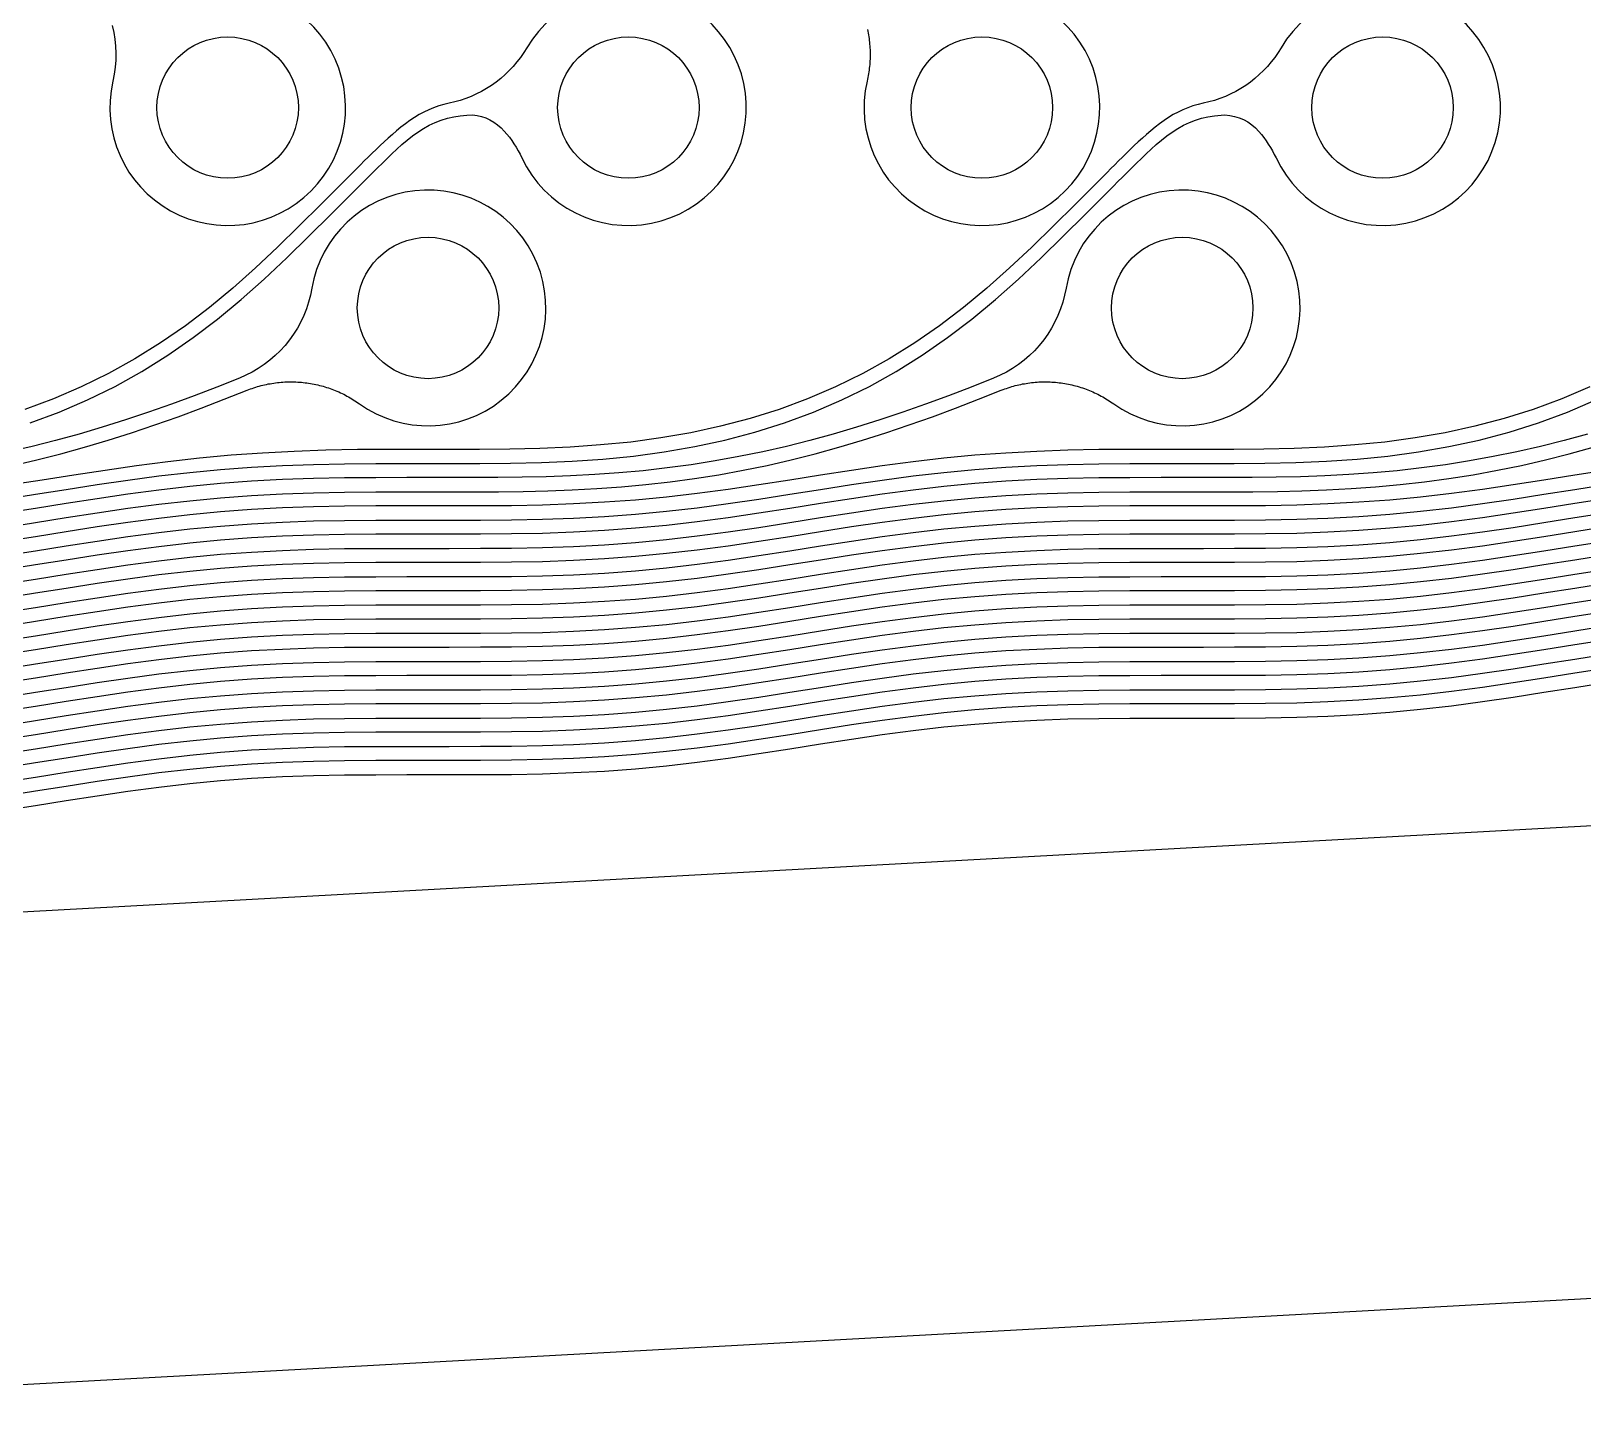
# Model space of a CAD drawing. Header units: millimetres. Extents: x 0 to 20, y 0 to 10.
# Drawn here: x 17.9826 to 18.3118, y 4.8 to 5.0912 of the extents above; entities that cross this region are included whole.
import ezdxf

# ---------------------------------------------------------------- set-up
doc = ezdxf.new("R2010")
doc.units = ezdxf.units.MM
doc.header["$MEASUREMENT"] = 0
for name, color, linetype in [('Etch Layer 1', 10, 'Continuous'), ('Etch Layer 2', 112, 'Continuous'), ('Metal Layer 1', 52, 'Continuous')]:
    doc.layers.add(name, color=color, linetype=linetype)

msp = doc.modelspace()

# ---------------------------------------------------------------- linework, layer by layer
at = {"layer": 'Etch Layer 1'}
for points in [[(12.39068, 4.8), (17.90504, 4.8), (19.07046, 4.86404), (19.28142, 5.075), (19.07046, 5.28596), (17.90504, 5.35), (12.39068, 5.35)], [(12.39, 5.25), (17.90229, 5.25), (19.02679, 5.18821), (19.14, 5.075), (19.02679, 4.96179), (17.90229, 4.9), (12.39, 4.9)]]:
    msp.add_lwpolyline(points, dxfattribs=at)
at = {"layer": 'Etch Layer 2'}
for points in [[(12.39068, 4.8), (17.90504, 4.8), (19.07046, 4.86404), (19.28142, 5.075), (19.07046, 5.28596), (17.90504, 5.35), (12.39068, 5.35)], [(12.39, 5.25), (17.90229, 5.25), (19.02679, 5.18821), (19.14, 5.075), (19.02679, 4.96179), (17.90229, 4.9), (12.39, 4.9)]]:
    msp.add_lwpolyline(points, dxfattribs=at)
for centre in [(18.02429, 5.075), (18.10929, 5.075), (18.18429, 5.075), (18.26929, 5.075), (18.06679, 5.0325), (18.22679, 5.0325)]:
    msp.add_circle(centre, 0.015, dxfattribs=at)
at = {"layer": 'Metal Layer 1'}
for points in [[(17.97699, 4.99196), (17.98352, 4.99298), (17.99006, 4.99402), (17.99659, 4.99504), (18.00313, 4.996), (18.00968, 4.99686), (18.01623, 4.99762), (18.02279, 4.99824), (18.02935, 4.99873), (18.03593, 4.99908), (18.04251, 4.99931), (18.0491, 4.99944), (18.05569, 4.99949), (18.06229, 4.9995), (18.07129, 4.9995), (18.07781, 4.99951), (18.08432, 4.99956), (18.09085, 4.99971), (18.09737, 4.99999), (18.1039, 5.00044), (18.11041, 5.00109), (18.1169, 5.00197), (18.12336, 5.00309), (18.12977, 5.00449), (18.13612, 5.00617), (18.14238, 5.00814), (18.14853, 5.01042), (18.15455, 5.01299), (18.16041, 5.01587), (18.1661, 5.01904), (18.17163, 5.02249), (18.17697, 5.0262), (18.18215, 5.03014), (18.18717, 5.0343), (18.19206, 5.03864), (18.19683, 5.04312), (18.20152, 5.0477), (18.20617, 5.05233), (18.21217, 5.05833), (18.21314, 5.05931), (18.21412, 5.06028), (18.2151, 5.06127), (18.21609, 5.06226), (18.2171, 5.06325), (18.21811, 5.06424), (18.21914, 5.06523), (18.2202, 5.06621), (18.22127, 5.06717), (18.22237, 5.0681), (18.22349, 5.06899), (18.22464, 5.06982), (18.22583, 5.07058), (18.22705, 5.07126), (18.2283, 5.07185), (18.22958, 5.07234), (18.2309, 5.07274), (18.23224, 5.07304), (18.23361, 5.07325), (18.23501, 5.07339), (18.23585, 5.07344, -0.207973), (18.24303, 5.06996, -0.067365), (18.24668, 5.06433, 4.025007), (18.24776, 5.08771), (18.24711, 5.08667), (18.24641, 5.08566), (18.24566, 5.08469), (18.24486, 5.08375), (18.24402, 5.08286), (18.24314, 5.082), (18.24221, 5.08119), (18.24125, 5.08043), (18.24025, 5.07972), (18.23922, 5.07906), (18.23815, 5.07844), (18.23706, 5.07789), (18.23594, 5.07738), (18.23479, 5.07693), (18.23363, 5.07654), (18.23245, 5.0762), (18.23125, 5.07593), (18.23014, 5.07567), (18.22905, 5.07536), (18.22798, 5.07498), (18.22693, 5.07455), (18.2259, 5.07405), (18.22489, 5.07351), (18.2239, 5.07291), (18.22293, 5.07226), (18.22198, 5.07157), (18.22104, 5.07085), (18.22013, 5.0701), (18.21923, 5.06933), (18.21834, 5.06854), (18.21747, 5.06774), (18.21661, 5.06694), (18.21576, 5.06612), (18.21493, 5.06531), (18.2141, 5.06449), (18.21328, 5.06368), (18.21247, 5.06287), (18.21166, 5.06206), (18.21085, 5.06126), (18.21005, 5.06045), (18.20405, 5.05445), (18.19948, 5.0499), (18.19486, 5.04539), (18.19016, 5.04098), (18.18535, 5.03671), (18.18041, 5.03262), (18.17531, 5.02873), (18.17005, 5.02509), (18.16461, 5.0217), (18.15901, 5.01858), (18.15323, 5.01575), (18.14731, 5.01322), (18.14126, 5.01099), (18.1351, 5.00905), (18.12885, 5.0074), (18.12254, 5.00603), (18.11618, 5.00492), (18.10979, 5.00406), (18.10338, 5.00343), (18.09696, 5.00298), (18.09054, 5.00271), (18.08412, 5.00256), (18.0777, 5.00251), (18.07129, 5.0025), (18.06529, 5.0025), (18.05856, 5.00249), (18.05184, 5.00244), (18.04512, 5.00231), (18.03841, 5.00208), (18.0317, 5.00173), (18.02501, 5.00124), (18.01832, 5.00062), (18.01163, 4.99986), (18.00496, 4.999), (17.99829, 4.99804), (17.99162, 4.99702), (17.98496, 4.99598), (17.97829, 4.99496)], [(17.98238, 5.00814), (17.98853, 5.01042), (17.99455, 5.01299), (18.00041, 5.01587), (18.0061, 5.01904), (18.01163, 5.02249), (18.01697, 5.0262), (18.02215, 5.03014), (18.02717, 5.0343), (18.03206, 5.03864), (18.03683, 5.04312), (18.04152, 5.0477), (18.04617, 5.05233), (18.05217, 5.05833), (18.05314, 5.05931), (18.05412, 5.06028), (18.0551, 5.06127), (18.05609, 5.06226), (18.0571, 5.06325), (18.05811, 5.06424), (18.05914, 5.06523), (18.0602, 5.06621), (18.06127, 5.06717), (18.06237, 5.0681), (18.06349, 5.06899), (18.06464, 5.06982), (18.06583, 5.07058), (18.06705, 5.07126), (18.0683, 5.07185), (18.06958, 5.07234), (18.0709, 5.07274), (18.07224, 5.07304), (18.07361, 5.07325), (18.07501, 5.07339), (18.07621, 5.07346, -0.19658), (18.08297, 5.07003, -0.068323), (18.08668, 5.06433, 4.025007), (18.08776, 5.08771), (18.08711, 5.08667), (18.08641, 5.08566), (18.08566, 5.08469), (18.08486, 5.08375), (18.08402, 5.08286), (18.08314, 5.082), (18.08221, 5.08119), (18.08125, 5.08043), (18.08025, 5.07972), (18.07922, 5.07906), (18.07815, 5.07844), (18.07706, 5.07789), (18.07594, 5.07738), (18.07479, 5.07693), (18.07363, 5.07654), (18.07245, 5.0762), (18.07125, 5.07593), (18.07014, 5.07567), (18.06905, 5.07536), (18.06798, 5.07498), (18.06693, 5.07455), (18.0659, 5.07405), (18.06489, 5.07351), (18.0639, 5.07291), (18.06293, 5.07226), (18.06198, 5.07157), (18.06104, 5.07085), (18.06013, 5.0701), (18.05923, 5.06933), (18.05834, 5.06854), (18.05747, 5.06774), (18.05661, 5.06694), (18.05576, 5.06612), (18.05493, 5.06531), (18.0541, 5.06449), (18.05328, 5.06368), (18.05247, 5.06287), (18.05166, 5.06206), (18.05085, 5.06126), (18.05005, 5.06045), (18.04405, 5.05445), (18.03948, 5.0499), (18.03486, 5.04539), (18.03016, 5.04098), (18.02535, 5.03671), (18.02041, 5.03262), (18.01531, 5.02873), (18.01005, 5.02509), (18.00461, 5.0217), (17.99901, 5.01858), (17.99323, 5.01575), (17.98731, 5.01322), (17.98126, 5.01099)], [(17.9998, 5.09241), (18.00012, 5.09096), (18.00036, 5.08949), (18.0005, 5.08801), (18.00057, 5.08652), (18.00054, 5.08504), (18.00042, 5.08355), (18.00022, 5.08208), (17.99993, 5.08062, 3.486883), (18.01867, 5.09936)], [(18.15999, 5.09159), (18.16008, 5.0912), (18.16015, 5.09081), (18.16022, 5.09042), (18.16028, 5.09003), (18.16034, 5.08964), (18.16039, 5.08925), (18.16043, 5.08886), (18.16047, 5.08846), (18.1605, 5.08807), (18.16053, 5.08768), (18.16055, 5.08728), (18.16056, 5.08689), (18.16057, 5.08649), (18.16057, 5.0861), (18.16057, 5.08571), (18.16055, 5.08531), (18.16054, 5.08492), (18.16051, 5.08452), (18.16048, 5.08413), (18.16045, 5.08374), (18.1604, 5.08335), (18.16035, 5.08296), (18.1603, 5.08256), (18.16024, 5.08217), (18.16017, 5.08179), (18.1601, 5.0814), (18.16002, 5.08101), (18.15993, 5.08062, 3.486883), (18.17867, 5.09936)], [(17.97699, 4.98596), (17.98352, 4.98698), (17.99006, 4.98802), (17.99659, 4.98904), (18.00313, 4.99), (18.00968, 4.99086), (18.01623, 4.99162), (18.02279, 4.99224), (18.02935, 4.99273), (18.03593, 4.99308), (18.04251, 4.99331), (18.0491, 4.99344), (18.05569, 4.99349), (18.06229, 4.9935), (18.07129, 4.9935), (18.07651, 4.9935), (18.08174, 4.99353), (18.08696, 4.99359), (18.09218, 4.99371), (18.09739, 4.9939), (18.1026, 4.99418), (18.1078, 4.99455), (18.113, 4.99502), (18.11818, 4.9956), (18.12334, 4.9963), (18.1285, 4.99712), (18.13363, 4.99806), (18.13874, 4.99911), (18.14383, 5.00028), (18.14889, 5.00157), (18.15393, 5.00295), (18.15894, 5.00444), (18.16391, 5.00602), (18.16886, 5.00769), (18.17378, 5.00943), (18.17868, 5.01125), (18.18355, 5.01312), (18.1884, 5.01504), (18.18877, 5.01518), (18.18913, 5.01532), (18.1895, 5.01545), (18.18987, 5.01558), (18.19025, 5.0157), (18.19062, 5.01581), (18.191, 5.01592), (18.19137, 5.01602), (18.19175, 5.01612), (18.19213, 5.01621), (18.19252, 5.01629), (18.1929, 5.01637), (18.19329, 5.01644), (18.19367, 5.01651), (18.19406, 5.01657), (18.19445, 5.01662), (18.19483, 5.01667), (18.19522, 5.01671), (18.19561, 5.01675), (18.19601, 5.01678), (18.1964, 5.0168), (18.19679, 5.01682), (18.19718, 5.01683), (18.19757, 5.01683), (18.19796, 5.01683), (18.19835, 5.01682), (18.19875, 5.01681), (18.19914, 5.01679), (18.19953, 5.01677), (18.19992, 5.01673), (18.20031, 5.0167), (18.2007, 5.01665), (18.20108, 5.0166), (18.20147, 5.01655), (18.20186, 5.01648), (18.20224, 5.01642), (18.20263, 5.01634), (18.20301, 5.01626), (18.20339, 5.01618), (18.20378, 5.01608), (18.20416, 5.01599), (18.20453, 5.01588), (18.20491, 5.01577), (18.20528, 5.01566), (18.20565, 5.01553), (18.20602, 5.01541), (18.20639, 5.01527), (18.20676, 5.01513), (18.20712, 5.01499), (18.20748, 5.01484), (18.20784, 5.01468), (18.20819, 5.01452), (18.20855, 5.01436), (18.2089, 5.01418), (18.20925, 5.01401), (18.20959, 5.01382), (18.20993, 5.01364), (18.21027, 5.01344), (18.21061, 5.01324), (18.21094, 5.01304), (18.21127, 5.01283), (18.2116, 5.01261), (18.21192, 5.01239), (18.21225, 5.01217, 3.486501), (18.20214, 5.03667), (18.20184, 5.03519), (18.20146, 5.03374), (18.20099, 5.03231), (18.20043, 5.03091), (18.19979, 5.02955), (18.19907, 5.02822), (18.19828, 5.02695), (18.19741, 5.02572), (18.19646, 5.02455), (18.19545, 5.02344), (18.19437, 5.02239), (18.19323, 5.02141), (18.19203, 5.0205), (18.19078, 5.01966), (18.18949, 5.0189), (18.18814, 5.01822), (18.18677, 5.01762), (18.18198, 5.01573), (18.17718, 5.01389), (18.17235, 5.01211), (18.16749, 5.0104), (18.16261, 5.00876), (18.1577, 5.00721), (18.15277, 5.00575), (18.1478, 5.00439), (18.14281, 5.00314), (18.13779, 5.00199), (18.13275, 5.00096), (18.12769, 5.00004), (18.12261, 4.99924), (18.11751, 4.99856), (18.1124, 4.99798), (18.10729, 4.99752), (18.10216, 4.99716), (18.09702, 4.99689), (18.09188, 4.99671), (18.08674, 4.99659), (18.08159, 4.99653), (18.07644, 4.9965), (18.07129, 4.9965), (18.06229, 4.9965), (18.05569, 4.99649), (18.0491, 4.99644), (18.04251, 4.99631), (18.03593, 4.99608), (18.02935, 4.99573), (18.02279, 4.99524), (18.01623, 4.99462), (18.00968, 4.99386), (18.00313, 4.993), (17.99659, 4.99204), (17.99006, 4.99102), (17.98352, 4.98998), (17.97699, 4.98896)], [(17.97874, 4.99911), (17.98383, 5.00028), (17.98889, 5.00157), (17.99393, 5.00295), (17.99894, 5.00444), (18.00391, 5.00602), (18.00886, 5.00769), (18.01378, 5.00943), (18.01868, 5.01125), (18.02355, 5.01312), (18.0284, 5.01504), (18.02877, 5.01518), (18.02913, 5.01532), (18.0295, 5.01545), (18.02987, 5.01558), (18.03025, 5.0157), (18.03062, 5.01581), (18.031, 5.01592), (18.03137, 5.01602), (18.03175, 5.01612), (18.03213, 5.01621), (18.03252, 5.01629), (18.0329, 5.01637), (18.03329, 5.01644), (18.03367, 5.01651), (18.03406, 5.01657), (18.03445, 5.01662), (18.03483, 5.01667), (18.03522, 5.01671), (18.03561, 5.01675), (18.03601, 5.01678), (18.0364, 5.0168), (18.03679, 5.01682), (18.03718, 5.01683), (18.03757, 5.01683), (18.03796, 5.01683), (18.03835, 5.01682), (18.03875, 5.01681), (18.03914, 5.01679), (18.03953, 5.01677), (18.03992, 5.01673), (18.04031, 5.0167), (18.0407, 5.01665), (18.04108, 5.0166), (18.04147, 5.01655), (18.04186, 5.01648), (18.04224, 5.01642), (18.04263, 5.01634), (18.04301, 5.01626), (18.04339, 5.01618), (18.04378, 5.01608), (18.04416, 5.01599), (18.04453, 5.01588), (18.04491, 5.01577), (18.04528, 5.01566), (18.04565, 5.01553), (18.04602, 5.01541), (18.04639, 5.01527), (18.04676, 5.01513), (18.04712, 5.01499), (18.04748, 5.01484), (18.04784, 5.01468), (18.04819, 5.01452), (18.04855, 5.01436), (18.0489, 5.01418), (18.04925, 5.01401), (18.04959, 5.01382), (18.04993, 5.01364), (18.05027, 5.01344), (18.05061, 5.01324), (18.05094, 5.01304), (18.05127, 5.01283), (18.0516, 5.01261), (18.05192, 5.01239), (18.05225, 5.01217, 3.486501), (18.04214, 5.03667), (18.04184, 5.03519), (18.04146, 5.03374), (18.04099, 5.03231), (18.04043, 5.03091), (18.03979, 5.02955), (18.03907, 5.02822), (18.03828, 5.02695), (18.03741, 5.02572), (18.03646, 5.02455), (18.03545, 5.02344), (18.03437, 5.02239), (18.03323, 5.02141), (18.03203, 5.0205), (18.03078, 5.01966), (18.02949, 5.0189), (18.02814, 5.01822), (18.02677, 5.01762), (18.02198, 5.01573), (18.01718, 5.01389), (18.01235, 5.01211), (18.00749, 5.0104), (18.00261, 5.00876), (17.9977, 5.00721), (17.99277, 5.00575), (17.9878, 5.00439), (17.98281, 5.00314), (17.97779, 5.00199)]]:
    msp.add_lwpolyline(points, format="xyb", dxfattribs=at)
for points in [[(18.31323, 5.01575), (18.30731, 5.01322), (18.30126, 5.01099), (18.2951, 5.00905), (18.28885, 5.0074), (18.28254, 5.00603), (18.27618, 5.00492), (18.26979, 5.00406), (18.26338, 5.00343), (18.25696, 5.00298), (18.25054, 5.00271), (18.24412, 5.00256), (18.2377, 5.00251), (18.23129, 5.0025), (18.22229, 5.0025), (18.21569, 5.00249), (18.2091, 5.00244), (18.20251, 5.00231), (18.19593, 5.00208), (18.18935, 5.00173), (18.18279, 5.00124), (18.17623, 5.00062), (18.16968, 4.99986), (18.16313, 4.999), (18.15659, 4.99804), (18.15006, 4.99702), (18.14352, 4.99598), (18.13699, 4.99496), (18.13045, 4.994), (18.1239, 4.99313), (18.11735, 4.99238), (18.11079, 4.99176), (18.10423, 4.99127), (18.09765, 4.99092), (18.09107, 4.99068), (18.08448, 4.99056), (18.07789, 4.99051), (18.07129, 4.9905), (18.06229, 4.9905), (18.05569, 4.99049), (18.0491, 4.99044), (18.04251, 4.99031), (18.03593, 4.99008), (18.02935, 4.98973), (18.02279, 4.98924), (18.01623, 4.98862), (18.00968, 4.98786), (18.00313, 4.987), (17.99659, 4.98604), (17.99006, 4.98502), (17.98352, 4.98398), (17.97699, 4.98296)], [(17.97699, 4.97996), (17.98352, 4.98098), (17.99006, 4.98202), (17.99659, 4.98304), (18.00313, 4.984), (18.00968, 4.98486), (18.01623, 4.98562), (18.02279, 4.98624), (18.02935, 4.98673), (18.03593, 4.98708), (18.04251, 4.98731), (18.0491, 4.98744), (18.05569, 4.98749), (18.06229, 4.9875), (18.07129, 4.9875), (18.07789, 4.98751), (18.08448, 4.98756), (18.09107, 4.98768), (18.09765, 4.98792), (18.10423, 4.98827), (18.11079, 4.98876), (18.11735, 4.98938), (18.1239, 4.99013), (18.13045, 4.991), (18.13699, 4.99196), (18.14352, 4.99298), (18.15006, 4.99402), (18.15659, 4.99504), (18.16313, 4.996), (18.16968, 4.99686), (18.17623, 4.99762), (18.18279, 4.99824), (18.18935, 4.99873), (18.19593, 4.99908), (18.20251, 4.99931), (18.2091, 4.99944), (18.21569, 4.99949), (18.22229, 4.9995), (18.23129, 4.9995), (18.23781, 4.99951), (18.24432, 4.99956), (18.25085, 4.99971), (18.25737, 4.99999), (18.2639, 5.00044), (18.27041, 5.00109), (18.2769, 5.00197), (18.28336, 5.00309), (18.28977, 5.00449), (18.29612, 5.00617), (18.30238, 5.00814), (18.30853, 5.01042), (18.31455, 5.01299)], [(18.31277, 5.00575), (18.3078, 5.00439), (18.30281, 5.00314), (18.29779, 5.00199), (18.29275, 5.00096), (18.28769, 5.00004), (18.28261, 4.99924), (18.27751, 4.99856), (18.2724, 4.99798), (18.26729, 4.99752), (18.26216, 4.99716), (18.25702, 4.99689), (18.25188, 4.99671), (18.24674, 4.99659), (18.24159, 4.99653), (18.23644, 4.9965), (18.23129, 4.9965), (18.22229, 4.9965), (18.21569, 4.99649), (18.2091, 4.99644), (18.20251, 4.99631), (18.19593, 4.99608), (18.18935, 4.99573), (18.18279, 4.99524), (18.17623, 4.99462), (18.16968, 4.99386), (18.16313, 4.993), (18.15659, 4.99204), (18.15006, 4.99102), (18.14352, 4.98998), (18.13699, 4.98896), (18.13045, 4.988), (18.1239, 4.98713), (18.11735, 4.98638), (18.11079, 4.98576), (18.10423, 4.98527), (18.09765, 4.98492), (18.09107, 4.98468), (18.08448, 4.98456), (18.07789, 4.98451), (18.07129, 4.9845), (18.06229, 4.9845), (18.05569, 4.98449), (18.0491, 4.98444), (18.04251, 4.98431), (18.03593, 4.98408), (18.02935, 4.98373), (18.02279, 4.98324), (18.01623, 4.98262), (18.00968, 4.98186), (18.00313, 4.981), (17.99659, 4.98004), (17.99006, 4.97902), (17.98352, 4.97798), (17.97699, 4.97696)], [(17.97699, 4.97396), (17.98352, 4.97498), (17.99006, 4.97602), (17.99659, 4.97704), (18.00313, 4.978), (18.00968, 4.97886), (18.01623, 4.97962), (18.02279, 4.98024), (18.02935, 4.98073), (18.03593, 4.98108), (18.04251, 4.98131), (18.0491, 4.98144), (18.05569, 4.98149), (18.06229, 4.9815), (18.07129, 4.9815), (18.07789, 4.98151), (18.08448, 4.98156), (18.09107, 4.98168), (18.09765, 4.98192), (18.10423, 4.98227), (18.11079, 4.98276), (18.11735, 4.98338), (18.1239, 4.98413), (18.13045, 4.985), (18.13699, 4.98596), (18.14352, 4.98698), (18.15006, 4.98802), (18.15659, 4.98904), (18.16313, 4.99), (18.16968, 4.99086), (18.17623, 4.99162), (18.18279, 4.99224), (18.18935, 4.99273), (18.19593, 4.99308), (18.20251, 4.99331), (18.2091, 4.99344), (18.21569, 4.99349), (18.22229, 4.9935), (18.23129, 4.9935), (18.23651, 4.9935), (18.24174, 4.99353), (18.24696, 4.99359), (18.25218, 4.99371), (18.25739, 4.9939), (18.2626, 4.99418), (18.2678, 4.99455), (18.273, 4.99502), (18.27818, 4.9956), (18.28334, 4.9963), (18.2885, 4.99712), (18.29363, 4.99806), (18.29874, 4.99911), (18.30383, 5.00028), (18.30889, 5.00157), (18.31393, 5.00295)], [(18.31659, 4.99804), (18.31006, 4.99702), (18.30352, 4.99598), (18.29699, 4.99496), (18.29045, 4.994), (18.2839, 4.99313), (18.27735, 4.99238), (18.27079, 4.99176), (18.26423, 4.99127), (18.25765, 4.99092), (18.25107, 4.99068), (18.24448, 4.99056), (18.23789, 4.99051), (18.23129, 4.9905), (18.22229, 4.9905), (18.21569, 4.99049), (18.2091, 4.99044), (18.20251, 4.99031), (18.19593, 4.99008), (18.18935, 4.98973), (18.18279, 4.98924), (18.17623, 4.98862), (18.16968, 4.98786), (18.16313, 4.987), (18.15659, 4.98604), (18.15006, 4.98502), (18.14352, 4.98398), (18.13699, 4.98296), (18.13045, 4.982), (18.1239, 4.98113), (18.11735, 4.98038), (18.11079, 4.97976), (18.10423, 4.97927), (18.09765, 4.97892), (18.09107, 4.97868), (18.08448, 4.97856), (18.07789, 4.97851), (18.07129, 4.9785), (18.06229, 4.9785), (18.05569, 4.97849), (18.0491, 4.97844), (18.04251, 4.97831), (18.03593, 4.97808), (18.02935, 4.97773), (18.02279, 4.97724), (18.01623, 4.97662), (18.00968, 4.97586), (18.00313, 4.975), (17.99659, 4.97404), (17.99006, 4.97302), (17.98352, 4.97198), (17.97699, 4.97096)], [(17.97699, 4.96796), (17.98352, 4.96898), (17.99006, 4.97002), (17.99659, 4.97104), (18.00313, 4.972), (18.00968, 4.97286), (18.01623, 4.97362), (18.02279, 4.97424), (18.02935, 4.97473), (18.03593, 4.97508), (18.04251, 4.97531), (18.0491, 4.97544), (18.05569, 4.97549), (18.06229, 4.9755), (18.07129, 4.9755), (18.07789, 4.97551), (18.08448, 4.97556), (18.09107, 4.97568), (18.09765, 4.97592), (18.10423, 4.97627), (18.11079, 4.97676), (18.11735, 4.97738), (18.1239, 4.97813), (18.13045, 4.979), (18.13699, 4.97996), (18.14352, 4.98098), (18.15006, 4.98202), (18.15659, 4.98304), (18.16313, 4.984), (18.16968, 4.98486), (18.17623, 4.98562), (18.18279, 4.98624), (18.18935, 4.98673), (18.19593, 4.98708), (18.20251, 4.98731), (18.2091, 4.98744), (18.21569, 4.98749), (18.22229, 4.9875), (18.23129, 4.9875), (18.23789, 4.98751), (18.24448, 4.98756), (18.25107, 4.98768), (18.25765, 4.98792), (18.26423, 4.98827), (18.27079, 4.98876), (18.27735, 4.98938), (18.2839, 4.99013), (18.29045, 4.991), (18.29699, 4.99196), (18.30352, 4.99298), (18.31006, 4.99402), (18.31659, 4.99504)], [(18.31659, 4.99204), (18.31006, 4.99102), (18.30352, 4.98998), (18.29699, 4.98896), (18.29045, 4.988), (18.2839, 4.98713), (18.27735, 4.98638), (18.27079, 4.98576), (18.26423, 4.98527), (18.25765, 4.98492), (18.25107, 4.98468), (18.24448, 4.98456), (18.23789, 4.98451), (18.23129, 4.9845), (18.22229, 4.9845), (18.21569, 4.98449), (18.2091, 4.98444), (18.20251, 4.98431), (18.19593, 4.98408), (18.18935, 4.98373), (18.18279, 4.98324), (18.17623, 4.98262), (18.16968, 4.98186), (18.16313, 4.981), (18.15659, 4.98004), (18.15006, 4.97902), (18.14352, 4.97798), (18.13699, 4.97696), (18.13045, 4.976), (18.1239, 4.97513), (18.11735, 4.97438), (18.11079, 4.97376), (18.10423, 4.97327), (18.09765, 4.97292), (18.09107, 4.97268), (18.08448, 4.97256), (18.07789, 4.97251), (18.07129, 4.9725), (18.06229, 4.9725), (18.05569, 4.97249), (18.0491, 4.97244), (18.04251, 4.97231), (18.03593, 4.97208), (18.02935, 4.97173), (18.02279, 4.97124), (18.01623, 4.97062), (18.00968, 4.96986), (18.00313, 4.969), (17.99659, 4.96804), (17.99006, 4.96702), (17.98352, 4.96598), (17.97699, 4.96496)], [(17.97699, 4.96196), (17.98352, 4.96298), (17.99006, 4.96402), (17.99659, 4.96504), (18.00313, 4.966), (18.00968, 4.96686), (18.01623, 4.96762), (18.02279, 4.96824), (18.02935, 4.96873), (18.03593, 4.96908), (18.04251, 4.96931), (18.0491, 4.96944), (18.05569, 4.96949), (18.06229, 4.9695), (18.07129, 4.9695), (18.07789, 4.96951), (18.08448, 4.96956), (18.09107, 4.96968), (18.09765, 4.96992), (18.10423, 4.97027), (18.11079, 4.97076), (18.11735, 4.97138), (18.1239, 4.97213), (18.13045, 4.973), (18.13699, 4.97396), (18.14352, 4.97498), (18.15006, 4.97602), (18.15659, 4.97704), (18.16313, 4.978), (18.16968, 4.97886), (18.17623, 4.97962), (18.18279, 4.98024), (18.18935, 4.98073), (18.19593, 4.98108), (18.20251, 4.98131), (18.2091, 4.98144), (18.21569, 4.98149), (18.22229, 4.9815), (18.23129, 4.9815), (18.23789, 4.98151), (18.24448, 4.98156), (18.25107, 4.98168), (18.25765, 4.98192), (18.26423, 4.98227), (18.27079, 4.98276), (18.27735, 4.98338), (18.2839, 4.98413), (18.29045, 4.985), (18.29699, 4.98596), (18.30352, 4.98698), (18.31006, 4.98802), (18.31659, 4.98904)], [(18.31659, 4.98604), (18.31006, 4.98502), (18.30352, 4.98398), (18.29699, 4.98296), (18.29045, 4.982), (18.2839, 4.98113), (18.27735, 4.98038), (18.27079, 4.97976), (18.26423, 4.97927), (18.25765, 4.97892), (18.25107, 4.97868), (18.24448, 4.97856), (18.23789, 4.97851), (18.23129, 4.9785), (18.22229, 4.9785), (18.21569, 4.97849), (18.2091, 4.97844), (18.20251, 4.97831), (18.19593, 4.97808), (18.18935, 4.97773), (18.18279, 4.97724), (18.17623, 4.97662), (18.16968, 4.97586), (18.16313, 4.975), (18.15659, 4.97404), (18.15006, 4.97302), (18.14352, 4.97198), (18.13699, 4.97096), (18.13045, 4.97), (18.1239, 4.96913), (18.11735, 4.96838), (18.11079, 4.96776), (18.10423, 4.96727), (18.09765, 4.96692), (18.09107, 4.96668), (18.08448, 4.96656), (18.07789, 4.96651), (18.07129, 4.9665), (18.06229, 4.9665), (18.05569, 4.96649), (18.0491, 4.96644), (18.04251, 4.96631), (18.03593, 4.96608), (18.02935, 4.96573), (18.02279, 4.96524), (18.01623, 4.96462), (18.00968, 4.96386), (18.00313, 4.963), (17.99659, 4.96204), (17.99006, 4.96102), (17.98352, 4.95998), (17.97699, 4.95896)], [(17.97699, 4.95596), (17.98352, 4.95698), (17.99006, 4.95802), (17.99659, 4.95904), (18.00313, 4.96), (18.00968, 4.96086), (18.01623, 4.96162), (18.02279, 4.96224), (18.02935, 4.96273), (18.03593, 4.96308), (18.04251, 4.96331), (18.0491, 4.96344), (18.05569, 4.96349), (18.06229, 4.9635), (18.07129, 4.9635), (18.07789, 4.96351), (18.08448, 4.96356), (18.09107, 4.96368), (18.09765, 4.96392), (18.10423, 4.96427), (18.11079, 4.96476), (18.11735, 4.96538), (18.1239, 4.96613), (18.13045, 4.967), (18.13699, 4.96796), (18.14352, 4.96898), (18.15006, 4.97002), (18.15659, 4.97104), (18.16313, 4.972), (18.16968, 4.97286), (18.17623, 4.97362), (18.18279, 4.97424), (18.18935, 4.97473), (18.19593, 4.97508), (18.20251, 4.97531), (18.2091, 4.97544), (18.21569, 4.97549), (18.22229, 4.9755), (18.23129, 4.9755), (18.23789, 4.97551), (18.24448, 4.97556), (18.25107, 4.97568), (18.25765, 4.97592), (18.26423, 4.97627), (18.27079, 4.97676), (18.27735, 4.97738), (18.2839, 4.97813), (18.29045, 4.979), (18.29699, 4.97996), (18.30352, 4.98098), (18.31006, 4.98202), (18.31659, 4.98304)], [(18.31659, 4.98004), (18.31006, 4.97902), (18.30352, 4.97798), (18.29699, 4.97696), (18.29045, 4.976), (18.2839, 4.97513), (18.27735, 4.97438), (18.27079, 4.97376), (18.26423, 4.97327), (18.25765, 4.97292), (18.25107, 4.97268), (18.24448, 4.97256), (18.23789, 4.97251), (18.23129, 4.9725), (18.22229, 4.9725), (18.21569, 4.97249), (18.2091, 4.97244), (18.20251, 4.97231), (18.19593, 4.97208), (18.18935, 4.97173), (18.18279, 4.97124), (18.17623, 4.97062), (18.16968, 4.96986), (18.16313, 4.969), (18.15659, 4.96804), (18.15006, 4.96702), (18.14352, 4.96598), (18.13699, 4.96496), (18.13045, 4.964), (18.1239, 4.96313), (18.11735, 4.96238), (18.11079, 4.96176), (18.10423, 4.96127), (18.09765, 4.96092), (18.09107, 4.96068), (18.08448, 4.96056), (18.07789, 4.96051), (18.07129, 4.9605), (18.06229, 4.9605), (18.05569, 4.96049), (18.0491, 4.96044), (18.04251, 4.96031), (18.03593, 4.96008), (18.02935, 4.95973), (18.02279, 4.95924), (18.01623, 4.95862), (18.00968, 4.95786), (18.00313, 4.957), (17.99659, 4.95604), (17.99006, 4.95502), (17.98352, 4.95398), (17.97699, 4.95296)], [(17.97699, 4.94996), (17.98352, 4.95098), (17.99006, 4.95202), (17.99659, 4.95304), (18.00313, 4.954), (18.00968, 4.95486), (18.01623, 4.95562), (18.02279, 4.95624), (18.02935, 4.95673), (18.03593, 4.95708), (18.04251, 4.95731), (18.0491, 4.95744), (18.05569, 4.95749), (18.06229, 4.9575), (18.07129, 4.9575), (18.07789, 4.95751), (18.08448, 4.95756), (18.09107, 4.95768), (18.09765, 4.95792), (18.10423, 4.95827), (18.11079, 4.95876), (18.11735, 4.95938), (18.1239, 4.96013), (18.13045, 4.961), (18.13699, 4.96196), (18.14352, 4.96298), (18.15006, 4.96402), (18.15659, 4.96504), (18.16313, 4.966), (18.16968, 4.96686), (18.17623, 4.96762), (18.18279, 4.96824), (18.18935, 4.96873), (18.19593, 4.96908), (18.20251, 4.96931), (18.2091, 4.96944), (18.21569, 4.96949), (18.22229, 4.9695), (18.23129, 4.9695), (18.23789, 4.96951), (18.24448, 4.96956), (18.25107, 4.96968), (18.25765, 4.96992), (18.26423, 4.97027), (18.27079, 4.97076), (18.27735, 4.97138), (18.2839, 4.97213), (18.29045, 4.973), (18.29699, 4.97396), (18.30352, 4.97498), (18.31006, 4.97602), (18.31659, 4.97704)], [(18.31659, 4.97404), (18.31006, 4.97302), (18.30352, 4.97198), (18.29699, 4.97096), (18.29045, 4.97), (18.2839, 4.96913), (18.27735, 4.96838), (18.27079, 4.96776), (18.26423, 4.96727), (18.25765, 4.96692), (18.25107, 4.96668), (18.24448, 4.96656), (18.23789, 4.96651), (18.23129, 4.9665), (18.22229, 4.9665), (18.21569, 4.96649), (18.2091, 4.96644), (18.20251, 4.96631), (18.19593, 4.96608), (18.18935, 4.96573), (18.18279, 4.96524), (18.17623, 4.96462), (18.16968, 4.96386), (18.16313, 4.963), (18.15659, 4.96204), (18.15006, 4.96102), (18.14352, 4.95998), (18.13699, 4.95896), (18.13045, 4.958), (18.1239, 4.95713), (18.11735, 4.95638), (18.11079, 4.95576), (18.10423, 4.95527), (18.09765, 4.95492), (18.09107, 4.95468), (18.08448, 4.95456), (18.07789, 4.95451), (18.07129, 4.9545), (18.06229, 4.9545), (18.05569, 4.95449), (18.0491, 4.95444), (18.04251, 4.95431), (18.03593, 4.95408), (18.02935, 4.95373), (18.02279, 4.95324), (18.01623, 4.95262), (18.00968, 4.95186), (18.00313, 4.951), (17.99659, 4.95004), (17.99006, 4.94902), (17.98352, 4.94798), (17.97699, 4.94696)], [(17.97699, 4.94396), (17.98352, 4.94498), (17.99006, 4.94602), (17.99659, 4.94704), (18.00313, 4.948), (18.00968, 4.94886), (18.01623, 4.94962), (18.02279, 4.95024), (18.02935, 4.95073), (18.03593, 4.95108), (18.04251, 4.95131), (18.0491, 4.95144), (18.05569, 4.95149), (18.06229, 4.9515), (18.07129, 4.9515), (18.07789, 4.95151), (18.08448, 4.95156), (18.09107, 4.95168), (18.09765, 4.95192), (18.10423, 4.95227), (18.11079, 4.95276), (18.11735, 4.95338), (18.1239, 4.95413), (18.13045, 4.955), (18.13699, 4.95596), (18.14352, 4.95698), (18.15006, 4.95802), (18.15659, 4.95904), (18.16313, 4.96), (18.16968, 4.96086), (18.17623, 4.96162), (18.18279, 4.96224), (18.18935, 4.96273), (18.19593, 4.96308), (18.20251, 4.96331), (18.2091, 4.96344), (18.21569, 4.96349), (18.22229, 4.9635), (18.23129, 4.9635), (18.23789, 4.96351), (18.24448, 4.96356), (18.25107, 4.96368), (18.25765, 4.96392), (18.26423, 4.96427), (18.27079, 4.96476), (18.27735, 4.96538), (18.2839, 4.96613), (18.29045, 4.967), (18.29699, 4.96796), (18.30352, 4.96898), (18.31006, 4.97002), (18.31659, 4.97104)], [(18.31659, 4.96804), (18.31006, 4.96702), (18.30352, 4.96598), (18.29699, 4.96496), (18.29045, 4.964), (18.2839, 4.96313), (18.27735, 4.96238), (18.27079, 4.96176), (18.26423, 4.96127), (18.25765, 4.96092), (18.25107, 4.96068), (18.24448, 4.96056), (18.23789, 4.96051), (18.23129, 4.9605), (18.22229, 4.9605), (18.21569, 4.96049), (18.2091, 4.96044), (18.20251, 4.96031), (18.19593, 4.96008), (18.18935, 4.95973), (18.18279, 4.95924), (18.17623, 4.95862), (18.16968, 4.95786), (18.16313, 4.957), (18.15659, 4.95604), (18.15006, 4.95502), (18.14352, 4.95398), (18.13699, 4.95296), (18.13045, 4.952), (18.1239, 4.95113), (18.11735, 4.95038), (18.11079, 4.94976), (18.10423, 4.94927), (18.09765, 4.94892), (18.09107, 4.94868), (18.08448, 4.94856), (18.07789, 4.94851), (18.07129, 4.9485), (18.06229, 4.9485), (18.05569, 4.94849), (18.0491, 4.94844), (18.04251, 4.94831), (18.03593, 4.94808), (18.02935, 4.94773), (18.02279, 4.94724), (18.01623, 4.94662), (18.00968, 4.94586), (18.00313, 4.945), (17.99659, 4.94404), (17.99006, 4.94302), (17.98352, 4.94198), (17.97699, 4.94096)], [(17.97699, 4.93796), (17.98352, 4.93898), (17.99006, 4.94002), (17.99659, 4.94104), (18.00313, 4.942), (18.00968, 4.94286), (18.01623, 4.94362), (18.02279, 4.94424), (18.02935, 4.94473), (18.03593, 4.94508), (18.04251, 4.94531), (18.0491, 4.94544), (18.05569, 4.94549), (18.06229, 4.9455), (18.07129, 4.9455), (18.07789, 4.94551), (18.08448, 4.94556), (18.09107, 4.94568), (18.09765, 4.94592), (18.10423, 4.94627), (18.11079, 4.94676), (18.11735, 4.94738), (18.1239, 4.94813), (18.13045, 4.949), (18.13699, 4.94996), (18.14352, 4.95098), (18.15006, 4.95202), (18.15659, 4.95304), (18.16313, 4.954), (18.16968, 4.95486), (18.17623, 4.95562), (18.18279, 4.95624), (18.18935, 4.95673), (18.19593, 4.95708), (18.20251, 4.95731), (18.2091, 4.95744), (18.21569, 4.95749), (18.22229, 4.9575), (18.23129, 4.9575), (18.23789, 4.95751), (18.24448, 4.95756), (18.25107, 4.95768), (18.25765, 4.95792), (18.26423, 4.95827), (18.27079, 4.95876), (18.27735, 4.95938), (18.2839, 4.96013), (18.29045, 4.961), (18.29699, 4.96196), (18.30352, 4.96298), (18.31006, 4.96402), (18.31659, 4.96504)], [(18.31659, 4.96204), (18.31006, 4.96102), (18.30352, 4.95998), (18.29699, 4.95896), (18.29045, 4.958), (18.2839, 4.95713), (18.27735, 4.95638), (18.27079, 4.95576), (18.26423, 4.95527), (18.25765, 4.95492), (18.25107, 4.95468), (18.24448, 4.95456), (18.23789, 4.95451), (18.23129, 4.9545), (18.22229, 4.9545), (18.21569, 4.95449), (18.2091, 4.95444), (18.20251, 4.95431), (18.19593, 4.95408), (18.18935, 4.95373), (18.18279, 4.95324), (18.17623, 4.95262), (18.16968, 4.95186), (18.16313, 4.951), (18.15659, 4.95004), (18.15006, 4.94902), (18.14352, 4.94798), (18.13699, 4.94696), (18.13045, 4.946), (18.1239, 4.94513), (18.11735, 4.94438), (18.11079, 4.94376), (18.10423, 4.94327), (18.09765, 4.94292), (18.09107, 4.94268), (18.08448, 4.94256), (18.07789, 4.94251), (18.07129, 4.9425), (18.06229, 4.9425), (18.05569, 4.94249), (18.0491, 4.94244), (18.04251, 4.94231), (18.03593, 4.94208), (18.02935, 4.94173), (18.02279, 4.94124), (18.01623, 4.94062), (18.00968, 4.93986), (18.00313, 4.939), (17.99659, 4.93804), (17.99006, 4.93702), (17.98352, 4.93598), (17.97699, 4.93496)], [(17.97699, 4.93196), (17.98352, 4.93298), (17.99006, 4.93402), (17.99659, 4.93504), (18.00313, 4.936), (18.00968, 4.93686), (18.01623, 4.93762), (18.02279, 4.93824), (18.02935, 4.93873), (18.03593, 4.93908), (18.04251, 4.93931), (18.0491, 4.93944), (18.05569, 4.93949), (18.06229, 4.9395), (18.07129, 4.9395), (18.07789, 4.93951), (18.08448, 4.93956), (18.09107, 4.93968), (18.09765, 4.93992), (18.10423, 4.94027), (18.11079, 4.94076), (18.11735, 4.94138), (18.1239, 4.94213), (18.13045, 4.943), (18.13699, 4.94396), (18.14352, 4.94498), (18.15006, 4.94602), (18.15659, 4.94704), (18.16313, 4.948), (18.16968, 4.94886), (18.17623, 4.94962), (18.18279, 4.95024), (18.18935, 4.95073), (18.19593, 4.95108), (18.20251, 4.95131), (18.2091, 4.95144), (18.21569, 4.95149), (18.22229, 4.9515), (18.23129, 4.9515), (18.23789, 4.95151), (18.24448, 4.95156), (18.25107, 4.95168), (18.25765, 4.95192), (18.26423, 4.95227), (18.27079, 4.95276), (18.27735, 4.95338), (18.2839, 4.95413), (18.29045, 4.955), (18.29699, 4.95596), (18.30352, 4.95698), (18.31006, 4.95802), (18.31659, 4.95904)], [(18.31659, 4.95604), (18.31006, 4.95502), (18.30352, 4.95398), (18.29699, 4.95296), (18.29045, 4.952), (18.2839, 4.95113), (18.27735, 4.95038), (18.27079, 4.94976), (18.26423, 4.94927), (18.25765, 4.94892), (18.25107, 4.94868), (18.24448, 4.94856), (18.23789, 4.94851), (18.23129, 4.9485), (18.22229, 4.9485), (18.21569, 4.94849), (18.2091, 4.94844), (18.20251, 4.94831), (18.19593, 4.94808), (18.18935, 4.94773), (18.18279, 4.94724), (18.17623, 4.94662), (18.16968, 4.94586), (18.16313, 4.945), (18.15659, 4.94404), (18.15006, 4.94302), (18.14352, 4.94198), (18.13699, 4.94096), (18.13045, 4.94), (18.1239, 4.93913), (18.11735, 4.93838), (18.11079, 4.93776), (18.10423, 4.93727), (18.09765, 4.93692), (18.09107, 4.93668), (18.08448, 4.93656), (18.07789, 4.93651), (18.07129, 4.9365), (18.06229, 4.9365), (18.05569, 4.93649), (18.0491, 4.93644), (18.04251, 4.93631), (18.03593, 4.93608), (18.02935, 4.93573), (18.02279, 4.93524), (18.01623, 4.93462), (18.00968, 4.93386), (18.00313, 4.933), (17.99659, 4.93204), (17.99006, 4.93102), (17.98352, 4.92998), (17.97699, 4.92896)], [(17.97699, 4.92596), (17.98352, 4.92698), (17.99006, 4.92802), (17.99659, 4.92904), (18.00313, 4.93), (18.00968, 4.93086), (18.01623, 4.93162), (18.02279, 4.93224), (18.02935, 4.93273), (18.03593, 4.93308), (18.04251, 4.93331), (18.0491, 4.93344), (18.05569, 4.93349), (18.06229, 4.9335), (18.07129, 4.9335), (18.07789, 4.93351), (18.08448, 4.93356), (18.09107, 4.93368), (18.09765, 4.93392), (18.10423, 4.93427), (18.11079, 4.93476), (18.11735, 4.93538), (18.1239, 4.93613), (18.13045, 4.937), (18.13699, 4.93796), (18.14352, 4.93898), (18.15006, 4.94002), (18.15659, 4.94104), (18.16313, 4.942), (18.16968, 4.94286), (18.17623, 4.94362), (18.18279, 4.94424), (18.18935, 4.94473), (18.19593, 4.94508), (18.20251, 4.94531), (18.2091, 4.94544), (18.21569, 4.94549), (18.22229, 4.9455), (18.23129, 4.9455), (18.23789, 4.94551), (18.24448, 4.94556), (18.25107, 4.94568), (18.25765, 4.94592), (18.26423, 4.94627), (18.27079, 4.94676), (18.27735, 4.94738), (18.2839, 4.94813), (18.29045, 4.949), (18.29699, 4.94996), (18.30352, 4.95098), (18.31006, 4.95202), (18.31659, 4.95304)]]:
    msp.add_lwpolyline(points, dxfattribs=at)

doc.saveas('drawing.dxf')
